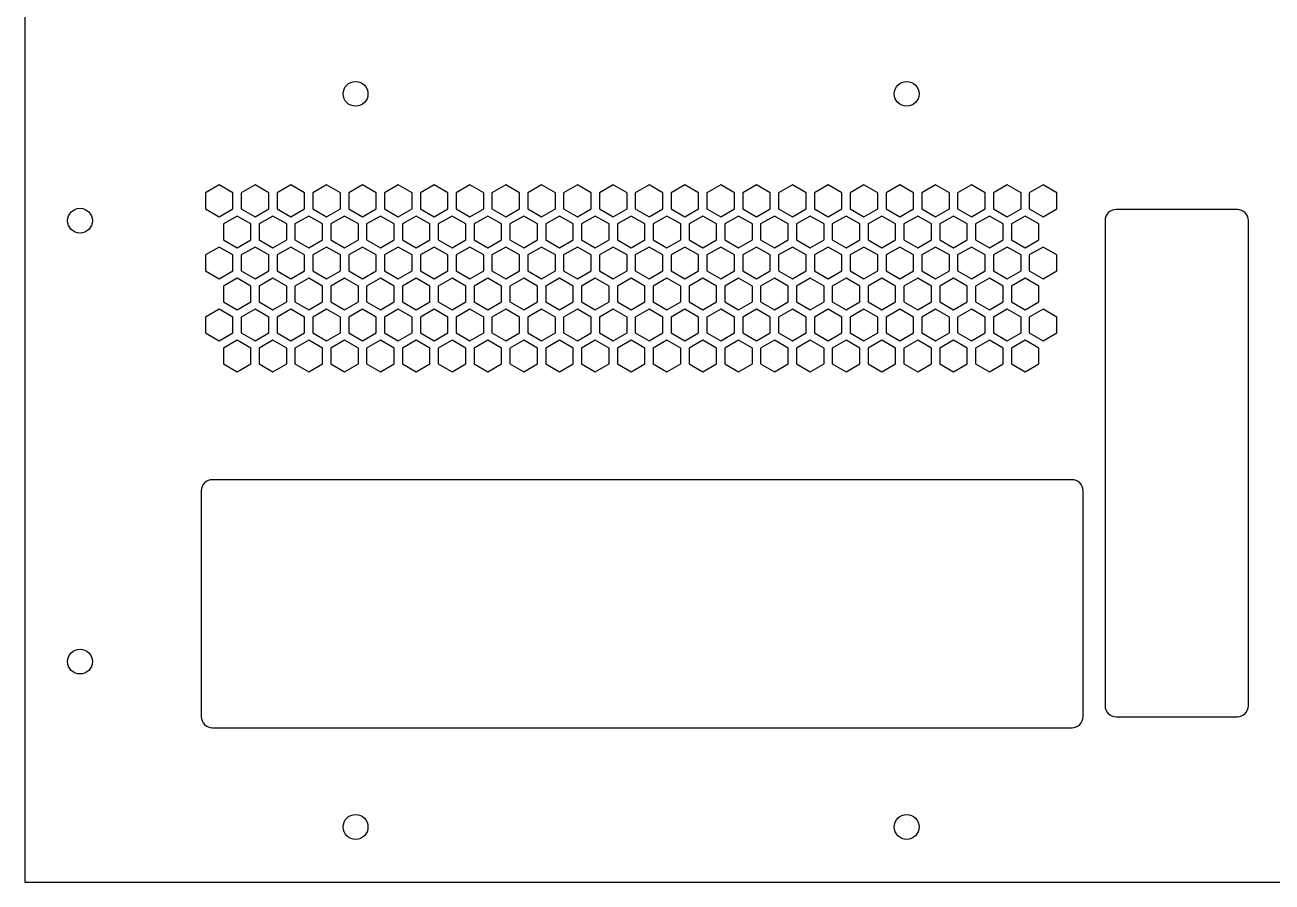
# Model space of a CAD drawing. Header units: millimetres. Extents: x 0 to 430, y 0 to 311.
# Drawn here: x 0 to 226.3, y 0 to 155.5 of the extents above; entities that cross this region are included whole.
import ezdxf

# ---------------------------------------------------------------- set-up
doc = ezdxf.new("R2010")
doc.units = ezdxf.units.MM
doc.layers.add('CUT', color=1, linetype='CONTINUOUS')

msp = doc.modelspace()

# ---------------------------------------------------------------- linework, layer by layer
at = {"layer": 'CUT'}
for p, q in [((0, 311), (0, 0)), ((196, 120), (196, 32)), ((220, 122), (198, 122)), ((222, 32), (222, 120)), ((190, 73), (34, 73)), ((32, 71), (32, 30)), ((192, 30), (192, 71)), ((198, 30), (220, 30)), ((34, 28), (190, 28)), ((0, 0), (430, 0))]:
    msp.add_line(p, q, dxfattribs=at)
for points in [[(37.75, 125.0226), (35.25, 126.4659), (32.75, 125.0226), (32.75, 122.1358), (35.25, 120.6924), (37.75, 122.1358)], [(44.25, 125.0226), (41.75, 126.4659), (39.25, 125.0226), (39.25, 122.1358), (41.75, 120.6924), (44.25, 122.1358)], [(50.75, 125.0226), (48.25, 126.4659), (45.75, 125.0226), (45.75, 122.1358), (48.25, 120.6924), (50.75, 122.1358)], [(57.25, 125.0226), (54.75, 126.4659), (52.25, 125.0226), (52.25, 122.1358), (54.75, 120.6924), (57.25, 122.1358)], [(63.75, 125.0226), (61.25, 126.4659), (58.75, 125.0226), (58.75, 122.1358), (61.25, 120.6924), (63.75, 122.1358)], [(70.25, 125.0226), (67.75, 126.4659), (65.25, 125.0226), (65.25, 122.1358), (67.75, 120.6924), (70.25, 122.1358)], [(76.75, 125.0226), (74.25, 126.4659), (71.75, 125.0226), (71.75, 122.1358), (74.25, 120.6924), (76.75, 122.1358)], [(83.25, 125.0226), (80.75, 126.4659), (78.25, 125.0226), (78.25, 122.1358), (80.75, 120.6924), (83.25, 122.1358)], [(89.75, 125.0226), (87.25, 126.4659), (84.75, 125.0226), (84.75, 122.1358), (87.25, 120.6924), (89.75, 122.1358)], [(96.25, 125.0226), (93.75, 126.4659), (91.25, 125.0226), (91.25, 122.1358), (93.75, 120.6924), (96.25, 122.1358)], [(102.75, 125.0226), (100.25, 126.4659), (97.75, 125.0226), (97.75, 122.1358), (100.25, 120.6924), (102.75, 122.1358)], [(109.25, 125.0226), (106.75, 126.4659), (104.25, 125.0226), (104.25, 122.1358), (106.75, 120.6924), (109.25, 122.1358)], [(115.75, 125.0226), (113.25, 126.4659), (110.75, 125.0226), (110.75, 122.1358), (113.25, 120.6924), (115.75, 122.1358)], [(122.25, 125.0226), (119.75, 126.4659), (117.25, 125.0226), (117.25, 122.1358), (119.75, 120.6924), (122.25, 122.1358)], [(128.75, 125.0226), (126.25, 126.4659), (123.75, 125.0226), (123.75, 122.1358), (126.25, 120.6924), (128.75, 122.1358)], [(135.25, 125.0226), (132.75, 126.4659), (130.25, 125.0226), (130.25, 122.1358), (132.75, 120.6924), (135.25, 122.1358)], [(141.75, 125.0226), (139.25, 126.4659), (136.75, 125.0226), (136.75, 122.1358), (139.25, 120.6924), (141.75, 122.1358)], [(148.25, 125.0226), (145.75, 126.4659), (143.25, 125.0226), (143.25, 122.1358), (145.75, 120.6924), (148.25, 122.1358)], [(154.75, 125.0226), (152.25, 126.4659), (149.75, 125.0226), (149.75, 122.1358), (152.25, 120.6924), (154.75, 122.1358)], [(161.25, 125.0226), (158.75, 126.4659), (156.25, 125.0226), (156.25, 122.1358), (158.75, 120.6924), (161.25, 122.1358)], [(167.75, 125.0226), (165.25, 126.4659), (162.75, 125.0226), (162.75, 122.1358), (165.25, 120.6924), (167.75, 122.1358)], [(174.25, 125.0226), (171.75, 126.4659), (169.25, 125.0226), (169.25, 122.1358), (171.75, 120.6924), (174.25, 122.1358)], [(180.75, 125.0226), (178.25, 126.4659), (175.75, 125.0226), (175.75, 122.1358), (178.25, 120.6924), (180.75, 122.1358)], [(187.25, 125.0226), (184.75, 126.4659), (182.25, 125.0226), (182.25, 122.1358), (184.75, 120.6924), (187.25, 122.1358)], [(41, 119.3934), (38.5, 120.8368), (36, 119.3934), (36, 116.5066), (38.5, 115.0633), (41, 116.5066)], [(47.5, 119.3934), (45, 120.8368), (42.5, 119.3934), (42.5, 116.5066), (45, 115.0633), (47.5, 116.5066)], [(54, 119.3934), (51.5, 120.8368), (49, 119.3934), (49, 116.5066), (51.5, 115.0633), (54, 116.5066)], [(60.5, 119.3934), (58, 120.8368), (55.5, 119.3934), (55.5, 116.5066), (58, 115.0633), (60.5, 116.5066)], [(67, 119.3934), (64.5, 120.8368), (62, 119.3934), (62, 116.5066), (64.5, 115.0633), (67, 116.5066)], [(73.5, 119.3934), (71, 120.8368), (68.5, 119.3934), (68.5, 116.5066), (71, 115.0633), (73.5, 116.5066)], [(80, 119.3934), (77.5, 120.8368), (75, 119.3934), (75, 116.5066), (77.5, 115.0633), (80, 116.5066)], [(86.5, 119.3934), (84, 120.8368), (81.5, 119.3934), (81.5, 116.5066), (84, 115.0633), (86.5, 116.5066)], [(93, 119.3934), (90.5, 120.8368), (88, 119.3934), (88, 116.5066), (90.5, 115.0633), (93, 116.5066)], [(99.5, 119.3934), (97, 120.8368), (94.5, 119.3934), (94.5, 116.5066), (97, 115.0633), (99.5, 116.5066)], [(106, 119.3934), (103.5, 120.8368), (101, 119.3934), (101, 116.5066), (103.5, 115.0633), (106, 116.5066)], [(112.5, 119.3934), (110, 120.8368), (107.5, 119.3934), (107.5, 116.5066), (110, 115.0633), (112.5, 116.5066)], [(119, 119.3934), (116.5, 120.8368), (114, 119.3934), (114, 116.5066), (116.5, 115.0633), (119, 116.5066)], [(125.5, 119.3934), (123, 120.8368), (120.5, 119.3934), (120.5, 116.5066), (123, 115.0633), (125.5, 116.5066)], [(132, 119.3934), (129.5, 120.8368), (127, 119.3934), (127, 116.5066), (129.5, 115.0633), (132, 116.5066)], [(138.5, 119.3934), (136, 120.8368), (133.5, 119.3934), (133.5, 116.5066), (136, 115.0633), (138.5, 116.5066)], [(145, 119.3934), (142.5, 120.8368), (140, 119.3934), (140, 116.5066), (142.5, 115.0633), (145, 116.5066)], [(151.5, 119.3934), (149, 120.8368), (146.5, 119.3934), (146.5, 116.5066), (149, 115.0633), (151.5, 116.5066)], [(158, 119.3934), (155.5, 120.8368), (153, 119.3934), (153, 116.5066), (155.5, 115.0633), (158, 116.5066)], [(164.5, 119.3934), (162, 120.8368), (159.5, 119.3934), (159.5, 116.5066), (162, 115.0633), (164.5, 116.5066)], [(171, 119.3934), (168.5, 120.8368), (166, 119.3934), (166, 116.5066), (168.5, 115.0633), (171, 116.5066)], [(177.5, 119.3934), (175, 120.8368), (172.5, 119.3934), (172.5, 116.5066), (175, 115.0633), (177.5, 116.5066)], [(184, 119.3934), (181.5, 120.8368), (179, 119.3934), (179, 116.5066), (181.5, 115.0633), (184, 116.5066)], [(37.75, 113.7642), (35.25, 115.2076), (32.75, 113.7642), (32.75, 110.8775), (35.25, 109.4341), (37.75, 110.8775)], [(44.25, 113.7642), (41.75, 115.2076), (39.25, 113.7642), (39.25, 110.8775), (41.75, 109.4341), (44.25, 110.8775)], [(50.75, 113.7642), (48.25, 115.2076), (45.75, 113.7642), (45.75, 110.8775), (48.25, 109.4341), (50.75, 110.8775)], [(57.25, 113.7642), (54.75, 115.2076), (52.25, 113.7642), (52.25, 110.8775), (54.75, 109.4341), (57.25, 110.8775)], [(63.75, 113.7642), (61.25, 115.2076), (58.75, 113.7642), (58.75, 110.8775), (61.25, 109.4341), (63.75, 110.8775)], [(70.25, 113.7642), (67.75, 115.2076), (65.25, 113.7642), (65.25, 110.8775), (67.75, 109.4341), (70.25, 110.8775)], [(76.75, 113.7642), (74.25, 115.2076), (71.75, 113.7642), (71.75, 110.8775), (74.25, 109.4341), (76.75, 110.8775)], [(83.25, 113.7642), (80.75, 115.2076), (78.25, 113.7642), (78.25, 110.8775), (80.75, 109.4341), (83.25, 110.8775)], [(89.75, 113.7642), (87.25, 115.2076), (84.75, 113.7642), (84.75, 110.8775), (87.25, 109.4341), (89.75, 110.8775)], [(96.25, 113.7642), (93.75, 115.2076), (91.25, 113.7642), (91.25, 110.8775), (93.75, 109.4341), (96.25, 110.8775)], [(102.75, 113.7642), (100.25, 115.2076), (97.75, 113.7642), (97.75, 110.8775), (100.25, 109.4341), (102.75, 110.8775)], [(109.25, 113.7642), (106.75, 115.2076), (104.25, 113.7642), (104.25, 110.8775), (106.75, 109.4341), (109.25, 110.8775)], [(115.75, 113.7642), (113.25, 115.2076), (110.75, 113.7642), (110.75, 110.8775), (113.25, 109.4341), (115.75, 110.8775)], [(122.25, 113.7642), (119.75, 115.2076), (117.25, 113.7642), (117.25, 110.8775), (119.75, 109.4341), (122.25, 110.8775)], [(128.75, 113.7642), (126.25, 115.2076), (123.75, 113.7642), (123.75, 110.8775), (126.25, 109.4341), (128.75, 110.8775)], [(135.25, 113.7642), (132.75, 115.2076), (130.25, 113.7642), (130.25, 110.8775), (132.75, 109.4341), (135.25, 110.8775)], [(141.75, 113.7642), (139.25, 115.2076), (136.75, 113.7642), (136.75, 110.8775), (139.25, 109.4341), (141.75, 110.8775)], [(148.25, 113.7642), (145.75, 115.2076), (143.25, 113.7642), (143.25, 110.8775), (145.75, 109.4341), (148.25, 110.8775)], [(154.75, 113.7642), (152.25, 115.2076), (149.75, 113.7642), (149.75, 110.8775), (152.25, 109.4341), (154.75, 110.8775)], [(161.25, 113.7642), (158.75, 115.2076), (156.25, 113.7642), (156.25, 110.8775), (158.75, 109.4341), (161.25, 110.8775)], [(167.75, 113.7642), (165.25, 115.2076), (162.75, 113.7642), (162.75, 110.8775), (165.25, 109.4341), (167.75, 110.8775)], [(174.25, 113.7642), (171.75, 115.2076), (169.25, 113.7642), (169.25, 110.8775), (171.75, 109.4341), (174.25, 110.8775)], [(180.75, 113.7642), (178.25, 115.2076), (175.75, 113.7642), (175.75, 110.8775), (178.25, 109.4341), (180.75, 110.8775)], [(187.25, 113.7642), (184.75, 115.2076), (182.25, 113.7642), (182.25, 110.8775), (184.75, 109.4341), (187.25, 110.8775)], [(41, 108.1351), (38.5, 109.5784), (36, 108.1351), (36, 105.2483), (38.5, 103.8049), (41, 105.2483)], [(47.5, 108.1351), (45, 109.5784), (42.5, 108.1351), (42.5, 105.2483), (45, 103.8049), (47.5, 105.2483)], [(54, 108.1351), (51.5, 109.5784), (49, 108.1351), (49, 105.2483), (51.5, 103.8049), (54, 105.2483)], [(60.5, 108.1351), (58, 109.5784), (55.5, 108.1351), (55.5, 105.2483), (58, 103.8049), (60.5, 105.2483)], [(67, 108.1351), (64.5, 109.5784), (62, 108.1351), (62, 105.2483), (64.5, 103.8049), (67, 105.2483)], [(73.5, 108.1351), (71, 109.5784), (68.5, 108.1351), (68.5, 105.2483), (71, 103.8049), (73.5, 105.2483)], [(80, 108.1351), (77.5, 109.5784), (75, 108.1351), (75, 105.2483), (77.5, 103.8049), (80, 105.2483)], [(86.5, 108.1351), (84, 109.5784), (81.5, 108.1351), (81.5, 105.2483), (84, 103.8049), (86.5, 105.2483)], [(93, 108.1351), (90.5, 109.5784), (88, 108.1351), (88, 105.2483), (90.5, 103.8049), (93, 105.2483)], [(99.5, 108.1351), (97, 109.5784), (94.5, 108.1351), (94.5, 105.2483), (97, 103.8049), (99.5, 105.2483)], [(106, 108.1351), (103.5, 109.5784), (101, 108.1351), (101, 105.2483), (103.5, 103.8049), (106, 105.2483)], [(112.5, 108.1351), (110, 109.5784), (107.5, 108.1351), (107.5, 105.2483), (110, 103.8049), (112.5, 105.2483)], [(119, 108.1351), (116.5, 109.5784), (114, 108.1351), (114, 105.2483), (116.5, 103.8049), (119, 105.2483)], [(125.5, 108.1351), (123, 109.5784), (120.5, 108.1351), (120.5, 105.2483), (123, 103.8049), (125.5, 105.2483)], [(132, 108.1351), (129.5, 109.5784), (127, 108.1351), (127, 105.2483), (129.5, 103.8049), (132, 105.2483)], [(138.5, 108.1351), (136, 109.5784), (133.5, 108.1351), (133.5, 105.2483), (136, 103.8049), (138.5, 105.2483)], [(145, 108.1351), (142.5, 109.5784), (140, 108.1351), (140, 105.2483), (142.5, 103.8049), (145, 105.2483)], [(151.5, 108.1351), (149, 109.5784), (146.5, 108.1351), (146.5, 105.2483), (149, 103.8049), (151.5, 105.2483)], [(158, 108.1351), (155.5, 109.5784), (153, 108.1351), (153, 105.2483), (155.5, 103.8049), (158, 105.2483)], [(164.5, 108.1351), (162, 109.5784), (159.5, 108.1351), (159.5, 105.2483), (162, 103.8049), (164.5, 105.2483)], [(171, 108.1351), (168.5, 109.5784), (166, 108.1351), (166, 105.2483), (168.5, 103.8049), (171, 105.2483)], [(177.5, 108.1351), (175, 109.5784), (172.5, 108.1351), (172.5, 105.2483), (175, 103.8049), (177.5, 105.2483)], [(184, 108.1351), (181.5, 109.5784), (179, 108.1351), (179, 105.2483), (181.5, 103.8049), (184, 105.2483)], [(37.75, 102.5059), (35.25, 103.9493), (32.75, 102.5059), (32.75, 99.6191), (35.25, 98.1758), (37.75, 99.6191)], [(44.25, 102.5059), (41.75, 103.9493), (39.25, 102.5059), (39.25, 99.6191), (41.75, 98.1758), (44.25, 99.6191)], [(50.75, 102.5059), (48.25, 103.9493), (45.75, 102.5059), (45.75, 99.6191), (48.25, 98.1758), (50.75, 99.6191)], [(57.25, 102.5059), (54.75, 103.9493), (52.25, 102.5059), (52.25, 99.6191), (54.75, 98.1758), (57.25, 99.6191)], [(63.75, 102.5059), (61.25, 103.9493), (58.75, 102.5059), (58.75, 99.6191), (61.25, 98.1758), (63.75, 99.6191)], [(70.25, 102.5059), (67.75, 103.9493), (65.25, 102.5059), (65.25, 99.6191), (67.75, 98.1758), (70.25, 99.6191)], [(76.75, 102.5059), (74.25, 103.9493), (71.75, 102.5059), (71.75, 99.6191), (74.25, 98.1758), (76.75, 99.6191)], [(83.25, 102.5059), (80.75, 103.9493), (78.25, 102.5059), (78.25, 99.6191), (80.75, 98.1758), (83.25, 99.6191)], [(89.75, 102.5059), (87.25, 103.9493), (84.75, 102.5059), (84.75, 99.6191), (87.25, 98.1758), (89.75, 99.6191)], [(96.25, 102.5059), (93.75, 103.9493), (91.25, 102.5059), (91.25, 99.6191), (93.75, 98.1758), (96.25, 99.6191)], [(102.75, 102.5059), (100.25, 103.9493), (97.75, 102.5059), (97.75, 99.6191), (100.25, 98.1758), (102.75, 99.6191)], [(109.25, 102.5059), (106.75, 103.9493), (104.25, 102.5059), (104.25, 99.6191), (106.75, 98.1758), (109.25, 99.6191)], [(115.75, 102.5059), (113.25, 103.9493), (110.75, 102.5059), (110.75, 99.6191), (113.25, 98.1758), (115.75, 99.6191)], [(122.25, 102.5059), (119.75, 103.9493), (117.25, 102.5059), (117.25, 99.6191), (119.75, 98.1758), (122.25, 99.6191)], [(128.75, 102.5059), (126.25, 103.9493), (123.75, 102.5059), (123.75, 99.6191), (126.25, 98.1758), (128.75, 99.6191)], [(135.25, 102.5059), (132.75, 103.9493), (130.25, 102.5059), (130.25, 99.6191), (132.75, 98.1758), (135.25, 99.6191)], [(141.75, 102.5059), (139.25, 103.9493), (136.75, 102.5059), (136.75, 99.6191), (139.25, 98.1758), (141.75, 99.6191)], [(148.25, 102.5059), (145.75, 103.9493), (143.25, 102.5059), (143.25, 99.6191), (145.75, 98.1758), (148.25, 99.6191)], [(154.75, 102.5059), (152.25, 103.9493), (149.75, 102.5059), (149.75, 99.6191), (152.25, 98.1758), (154.75, 99.6191)], [(161.25, 102.5059), (158.75, 103.9493), (156.25, 102.5059), (156.25, 99.6191), (158.75, 98.1758), (161.25, 99.6191)], [(167.75, 102.5059), (165.25, 103.9493), (162.75, 102.5059), (162.75, 99.6191), (165.25, 98.1758), (167.75, 99.6191)], [(174.25, 102.5059), (171.75, 103.9493), (169.25, 102.5059), (169.25, 99.6191), (171.75, 98.1758), (174.25, 99.6191)], [(180.75, 102.5059), (178.25, 103.9493), (175.75, 102.5059), (175.75, 99.6191), (178.25, 98.1758), (180.75, 99.6191)], [(187.25, 102.5059), (184.75, 103.9493), (182.25, 102.5059), (182.25, 99.6191), (184.75, 98.1758), (187.25, 99.6191)], [(41, 96.8767), (38.5, 98.3201), (36, 96.8767), (36, 93.99), (38.5, 92.5466), (41, 93.99)], [(47.5, 96.8767), (45, 98.3201), (42.5, 96.8767), (42.5, 93.99), (45, 92.5466), (47.5, 93.99)], [(54, 96.8767), (51.5, 98.3201), (49, 96.8767), (49, 93.99), (51.5, 92.5466), (54, 93.99)], [(60.5, 96.8767), (58, 98.3201), (55.5, 96.8767), (55.5, 93.99), (58, 92.5466), (60.5, 93.99)], [(67, 96.8767), (64.5, 98.3201), (62, 96.8767), (62, 93.99), (64.5, 92.5466), (67, 93.99)], [(73.5, 96.8767), (71, 98.3201), (68.5, 96.8767), (68.5, 93.99), (71, 92.5466), (73.5, 93.99)], [(80, 96.8767), (77.5, 98.3201), (75, 96.8767), (75, 93.99), (77.5, 92.5466), (80, 93.99)], [(86.5, 96.8767), (84, 98.3201), (81.5, 96.8767), (81.5, 93.99), (84, 92.5466), (86.5, 93.99)], [(93, 96.8767), (90.5, 98.3201), (88, 96.8767), (88, 93.99), (90.5, 92.5466), (93, 93.99)], [(99.5, 96.8767), (97, 98.3201), (94.5, 96.8767), (94.5, 93.99), (97, 92.5466), (99.5, 93.99)], [(106, 96.8767), (103.5, 98.3201), (101, 96.8767), (101, 93.99), (103.5, 92.5466), (106, 93.99)], [(112.5, 96.8767), (110, 98.3201), (107.5, 96.8767), (107.5, 93.99), (110, 92.5466), (112.5, 93.99)], [(119, 96.8767), (116.5, 98.3201), (114, 96.8767), (114, 93.99), (116.5, 92.5466), (119, 93.99)], [(125.5, 96.8767), (123, 98.3201), (120.5, 96.8767), (120.5, 93.99), (123, 92.5466), (125.5, 93.99)], [(132, 96.8767), (129.5, 98.3201), (127, 96.8767), (127, 93.99), (129.5, 92.5466), (132, 93.99)], [(138.5, 96.8767), (136, 98.3201), (133.5, 96.8767), (133.5, 93.99), (136, 92.5466), (138.5, 93.99)], [(145, 96.8767), (142.5, 98.3201), (140, 96.8767), (140, 93.99), (142.5, 92.5466), (145, 93.99)], [(151.5, 96.8767), (149, 98.3201), (146.5, 96.8767), (146.5, 93.99), (149, 92.5466), (151.5, 93.99)], [(158, 96.8767), (155.5, 98.3201), (153, 96.8767), (153, 93.99), (155.5, 92.5466), (158, 93.99)], [(164.5, 96.8767), (162, 98.3201), (159.5, 96.8767), (159.5, 93.99), (162, 92.5466), (164.5, 93.99)], [(171, 96.8767), (168.5, 98.3201), (166, 96.8767), (166, 93.99), (168.5, 92.5466), (171, 93.99)], [(177.5, 96.8767), (175, 98.3201), (172.5, 96.8767), (172.5, 93.99), (175, 92.5466), (177.5, 93.99)], [(184, 96.8767), (181.5, 98.3201), (179, 96.8767), (179, 93.99), (181.5, 92.5466), (184, 93.99)]]:
    msp.add_lwpolyline(points, close=True, dxfattribs=at)
for centre in [(60, 143), (160, 143), (10, 120), (10, 40), (60, 10), (160, 10)]:
    msp.add_circle(centre, 2.25, dxfattribs=at)
for centre, start, end in [((198, 120), 90, 180), ((220, 120), 0, 90), ((34, 71), 90, 180), ((190, 71), 0, 90), ((198, 32), 180, 270), ((220, 32), 270, 0), ((34, 30), 180, 270), ((190, 30), 270, 0)]:
    msp.add_arc(centre, 2, start, end, dxfattribs=at)

doc.saveas('drawing.dxf')
